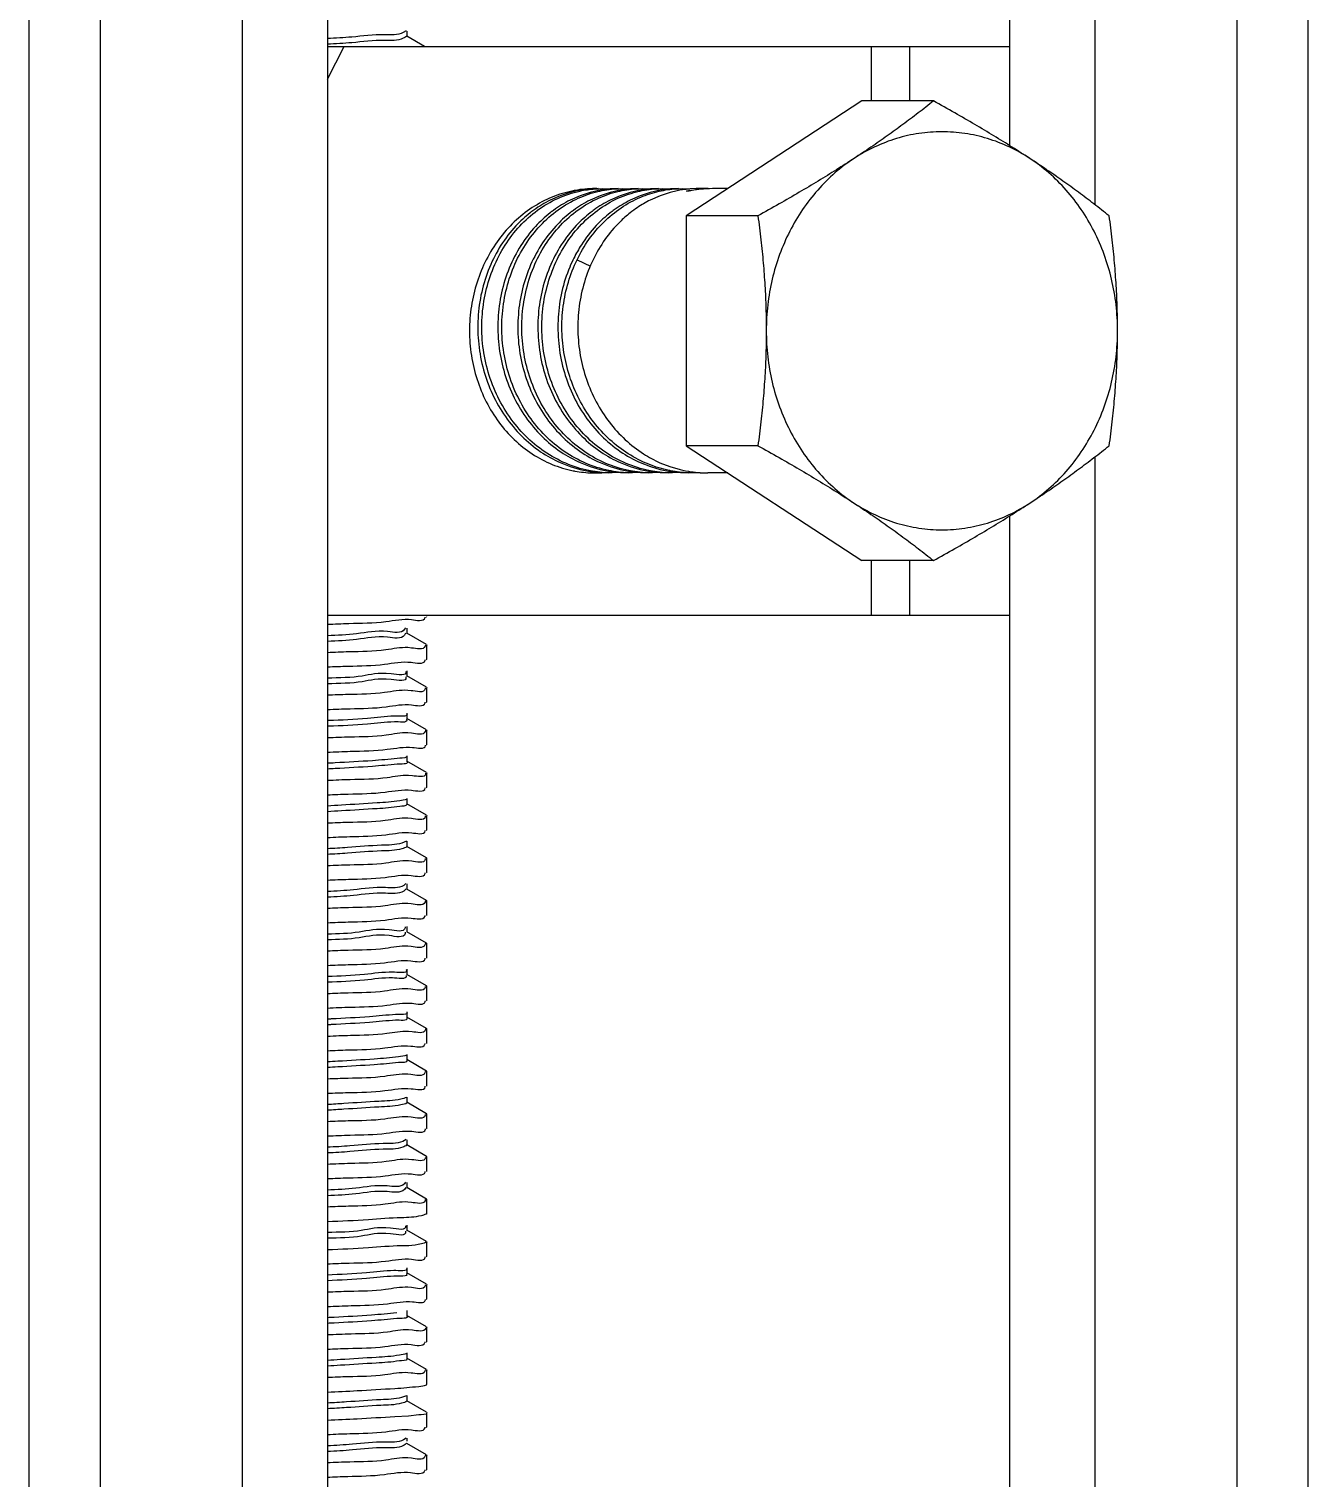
# Model space of a CAD drawing. Extents: x -440213 to 892209, y -122574 to 646408.
# Drawn here: x 16374.8 to 16636.5, y 550339.1 to 550635.8 of the extents above; entities that cross this region are included whole.
import ezdxf

# ---------------------------------------------------------------- set-up
doc = ezdxf.new("R2010")
doc.units = 0
doc.header["$LTSCALE"] = 1000
doc.header["$MEASUREMENT"] = 0
doc.layers.add('02___PRT_ALL_AXES', color=7, linetype='Continuous')

# ---------------------------------------------------------------- blocks, each defined once
blk = doc.blocks.new('抗震大样2')
at = {"color": 2, "linetype": 'Continuous'}
for p, q in [((3950.32, 185.93), (3950.32, -2472.71)), ((3971.09, 185.93), (3971.09, -2472.71)), ((4012.63, 185.93), (4012.63, -2472.71)), ((4037.56, 185.93), (4037.56, -2472.71)), ((4303.42, 185.93), (4303.42, -2472.71)), ((4324.19, 185.93), (4324.19, -2472.71)), ((4261.88, -266.34), (4261.88, -2020.43)), ((4236.96, -283.61), (4236.96, -2003.17))]:
    blk.add_line(p, q, dxfattribs=at)
at = {"color": 7, "linetype": 'Continuous'}
for p, q in [((4236.96, 185.93), (4236.96, -175.35)), ((4261.88, 185.93), (4261.88, -192.61))]:
    blk.add_line(p, q, dxfattribs=at)
at = {"color": 133, "linetype": 'Continuous'}
for p, q in [((4060.55, -141.81), (4059.73, -142.34)), ((4065.94, -146.4), (4060.75, -143.39)), ((4060.88, -143.54), (4060.88, -141.88)), ((4066.52, -313.17), (4066.64, -313.03)), ((4060.35, -316.33), (4060.11, -316.73)), ((4060.88, -318.02), (4060.88, -316.36)), ((4060.41, -317.85), (4060.11, -318.39)), ((4066.52, -321.21), (4060.75, -317.86)), ((4066.18, -321.32), (4066.11, -321.7)), ((4066.52, -321.21), (4066.64, -321.34)), ((4062.17, -322.19), (4061.09, -322.09)), ((4066.52, -325.63), (4066.64, -325.5)), ((4066.52, -333.67), (4060.75, -330.33)), ((4060.88, -330.48), (4060.88, -328.82)), ((4060.43, -330.66), (4060.47, -330.75)), ((4061.99, -334.67), (4061.08, -334.58)), ((4066.13, -333.85), (4066.13, -334.13)), ((4066.52, -333.67), (4066.64, -333.8)), ((4066.52, -338.09), (4066.64, -337.96)), ((4066.52, -346.13), (4060.75, -342.79)), ((4060.88, -342.94), (4060.88, -341.28)), ((4062.17, -347.11), (4061.09, -347.01)), ((4066.18, -346.24), (4066.11, -346.63)), ((4066.52, -346.13), (4066.64, -346.27)), ((4066.52, -350.56), (4066.64, -350.42)), ((4066.52, -358.59), (4060.75, -355.25)), ((4060.88, -355.41), (4060.88, -353.74)), ((4062.43, -359.55), (4061.21, -359.46)), ((4066.52, -358.59), (4066.64, -358.73)), ((4066.52, -363.02), (4066.64, -362.88)), ((4066.52, -371.06), (4060.75, -367.71)), ((4060.88, -367.87), (4060.88, -366.21)), ((4062.11, -372.04), (4061.08, -371.95)), ((4066.15, -371.24), (4066.15, -371.52)), ((4066.52, -371.06), (4066.64, -371.19)), ((4066.52, -375.48), (4066.64, -375.35)), ((4060.65, -378.67), (4059.33, -379.2)), ((4066.52, -383.52), (4060.75, -380.18)), ((4060.88, -380.33), (4060.88, -378.67)), ((4062.2, -384.5), (4061.21, -384.41)), ((4066.17, -383.68), (4066.15, -384)), ((4066.52, -383.52), (4066.64, -383.65)), ((4066.52, -387.94), (4066.64, -387.81)), ((4060.5, -391.05), (4059.86, -391.56)), ((4060.59, -392.59), (4059.86, -393.22)), ((4066.52, -395.98), (4060.75, -392.64)), ((4060.88, -392.79), (4060.88, -391.13)), ((4062.07, -396.97), (4061.08, -396.88)), ((4066.17, -396.09), (4066.1, -396.47)), ((4066.52, -395.98), (4066.64, -396.12)), ((4066.52, -400.41), (4066.64, -400.27)), ((4060.31, -403.7), (4060.27, -403.92)), ((4060.32, -405.23), (4060.27, -405.59)), ((4066.52, -408.44), (4060.75, -405.1)), ((4060.88, -405.26), (4060.88, -403.59)), ((4062.05, -409.44), (4061.08, -409.34)), ((4066.18, -408.52), (4066.07, -408.94)), ((4066.52, -408.44), (4066.64, -408.58)), ((4066.52, -412.87), (4066.64, -412.73)), ((4066.52, -420.9), (4060.75, -417.56)), ((4060.88, -417.72), (4060.88, -416.06)), ((4061.95, -421.91), (4061.08, -421.83)), ((4066.12, -421.08), (4066.12, -421.37)), ((4066.52, -420.9), (4066.64, -421.04)), ((4066.52, -425.33), (4066.64, -425.2)), ((4066.52, -433.37), (4060.75, -430.03)), ((4060.88, -430.18), (4060.88, -428.52)), ((4062.3, -434.34), (4061.21, -434.24)), ((4066.18, -433.53), (4066.16, -433.85)), ((4066.52, -433.37), (4066.64, -433.5)), ((4066.52, -437.79), (4066.64, -437.66)), ((4066.52, -445.83), (4060.75, -442.49)), ((4060.88, -442.64), (4060.88, -440.98)), ((4061.96, -446.83), (4061.08, -446.74)), ((4066.13, -445.92), (4066.05, -446.31)), ((4066.52, -445.83), (4066.64, -445.97)), ((4066.52, -450.26), (4066.64, -450.12)), ((4066.52, -458.29), (4060.75, -454.95)), ((4060.88, -455.11), (4060.88, -453.44)), ((4062.06, -459.29), (4061.08, -459.2)), ((4066.14, -458.48), (4066.14, -458.75)), ((4066.52, -458.29), (4066.64, -458.43)), ((4060.6, -465.86), (4059.56, -466.39)), ((4060.88, -467.57), (4060.88, -465.91)), ((4066.52, -462.72), (4066.64, -462.58)), ((4066.52, -470.75), (4060.75, -467.41)), ((4062.27, -471.73), (4061.21, -471.64)), ((4066.17, -470.95), (4066.18, -471.22)), ((4066.52, -470.75), (4066.64, -470.89)), ((4060.39, -478.31), (4060.04, -478.76)), ((4060.88, -480.03), (4060.88, -478.37)), ((4066.52, -475.18), (4066.64, -475.04)), ((4060.46, -479.83), (4060.04, -480.42)), ((4066.52, -483.22), (4060.75, -479.88)), ((4062.1, -484.21), (4061.08, -484.11)), ((4066.16, -483.34), (4066.1, -483.71)), ((4066.52, -483.22), (4066.64, -483.35)), ((4060.41, -491.06), (4060.42, -491.12)), ((4060.88, -492.49), (4060.88, -490.83)), ((4066.52, -487.64), (4066.64, -487.51)), ((4060.38, -492.64), (4060.42, -492.78)), ((4066.52, -495.68), (4060.75, -492.34)), ((4066.52, -495.68), (4066.64, -495.82)), ((4061.32, -496.88), (4059.2, -496.91)), ((4066.52, -500.11), (4066.64, -499.97)), ((4060.88, -504.95), (4060.88, -503.29)), ((4066.52, -508.14), (4060.75, -504.8)), ((4066.16, -508.29), (4066.13, -508.63)), ((4066.52, -508.14), (4066.64, -508.28)), ((4062.17, -509.12), (4061.09, -509.03)), ((4066.52, -512.57), (4066.64, -512.43)), ((4060.88, -517.42), (4060.88, -515.76)), ((4066.52, -520.6), (4060.75, -517.26)), ((4066.52, -520.6), (4066.64, -520.74)), ((4062.43, -521.56), (4061.21, -521.47)), ((4066.52, -525.03), (4066.64, -524.9)), ((4060.88, -529.88), (4060.88, -528.22)), ((4066.52, -533.07), (4060.75, -529.73)), ((4066.14, -533.16), (4066.05, -533.55)), ((4066.52, -533.07), (4066.64, -533.2)), ((4062, -534.07), (4061.08, -533.98)), ((4066.52, -537.49), (4066.64, -537.36)), ((4060.67, -540.7), (4059.24, -541.22)), ((4066.52, -545.53), (4060.75, -542.19)), ((4060.88, -542.34), (4060.88, -540.68)), ((4064.23, -546.28), (4061.27, -546.65)), ((4066.52, -545.53), (4066.64, -545.67)), ((4061.27, -546.65), (4057.26, -546.9)), ((4066.52, -549.96), (4066.64, -549.82)), ((4060.53, -553.07), (4059.78, -553.59)), ((4066.52, -557.99), (4060.75, -554.65)), ((4060.88, -553.97), (4060.88, -553.14)), ((4062.12, -558.98), (4061.09, -558.88)), ((4066.18, -558.08), (4066.08, -558.49)), ((4066.52, -557.99), (4066.64, -558.13)), ((4066.52, -562.42), (4066.64, -562.28))]:
    blk.add_line(p, q, dxfattribs=at)
at = {"color": 6, "linetype": 'Continuous'}
for p, q in [((4037.56, -155.91), (4042.41, -146.4)), ((4037.56, -146.4), (4236.96, -146.4)), ((4196.46, -146.4), (4196.46, -162.32)), ((4207.7, -146.4), (4207.7, -162.32)), ((4193.78, -162.32), (4142.43, -195.9)), ((4105.57, -190.02), (4102.66, -191.3)), ((4108.52, -189.05), (4105.57, -190.02)), ((4111.44, -190.02), (4108.5, -191.31)), ((4111.45, -188.4), (4108.52, -189.05)), ((4114.37, -189.05), (4111.44, -190.02)), ((4114.39, -188.03), (4111.45, -188.4)), ((4113.85, -187.99), (4114.41, -188.03)), ((4117.29, -190.01), (4114.35, -191.31)), ((4116.04, -188.64), (4114.37, -189.05)), ((4115.78, -187.95), (4114.39, -188.03)), ((4116.74, -187.94), (4115.78, -187.95)), ((4115.78, -188.01), (4116.75, -187.96)), ((4116.8, -188.49), (4116.04, -188.64)), ((4116.75, -187.96), (4117.91, -187.94)), ((4117.32, -188.39), (4116.8, -188.49)), ((4116.99, -188.69), (4117.22, -188.64)), ((4120.22, -189.05), (4117.29, -190.01)), ((4117.95, -188.29), (4117.32, -188.39)), ((4117.91, -187.94), (4120.27, -188.03)), ((4120.25, -188.03), (4117.95, -188.29)), ((4123.14, -190.01), (4120.2, -191.31)), ((4121.86, -188.65), (4120.22, -189.05)), ((4122.59, -187.94), (4120.25, -188.03)), ((4122.65, -188.49), (4121.86, -188.65)), ((4122.6, -187.96), (4123.76, -187.94)), ((4123.18, -188.39), (4122.65, -188.49)), ((4122.84, -188.69), (4123.08, -188.64)), ((4126.07, -189.05), (4123.14, -190.01)), ((4123.8, -188.29), (4123.18, -188.39)), ((4123.76, -187.94), (4126.2, -188.03)), ((4126.17, -188.02), (4123.8, -188.29)), ((4128.98, -190.02), (4126.05, -191.31)), ((4127.74, -188.64), (4126.07, -189.05)), ((4128.44, -187.94), (4126.17, -188.02)), ((4128.5, -188.49), (4127.74, -188.64)), ((4128.45, -187.96), (4129.62, -187.94)), ((4129.18, -188.37), (4128.5, -188.49)), ((4128.7, -188.69), (4128.92, -188.64)), ((4131.91, -189.06), (4128.98, -190.02)), ((4129.65, -188.29), (4129.18, -188.37)), ((4129.62, -187.94), (4131.97, -188.03)), ((4131.95, -188.03), (4129.65, -188.29)), ((4133.6, -188.64), (4131.91, -189.06)), ((4134.85, -190.01), (4131.92, -191.3)), ((4134.3, -187.94), (4131.95, -188.03)), ((4134.35, -188.49), (4133.6, -188.64)), ((4134.31, -187.96), (4135.47, -187.94)), ((4134.86, -188.39), (4134.35, -188.49)), ((4134.53, -188.69), (4135.16, -188.56)), ((4137.77, -189.05), (4134.85, -190.01)), ((4135.5, -188.29), (4134.86, -188.39)), ((4135.47, -187.94), (4137.82, -188.03)), ((4137.8, -188.03), (4135.5, -188.29)), ((4139.83, -188.56), (4137.77, -189.05)), ((4140.15, -187.94), (4137.8, -188.03)), ((4140.2, -188.49), (4139.83, -188.56)), ((4140.15, -187.96), (4141.32, -187.94)), ((4140.56, -188.42), (4140.2, -188.49)), ((4141.35, -188.29), (4140.56, -188.42)), ((4141.32, -187.94), (4143.33, -188)), ((4142.43, -188.15), (4141.35, -188.29)), ((4143.2, -188.07), (4142.43, -188.15)), ((4142.48, -188.66), (4143.23, -188.5)), ((4143.26, -188.6), (4142.48, -188.66)), ((4143.26, -188.66), (4142.48, -188.66)), ((4143.57, -188.03), (4143.2, -188.07)), ((4143.23, -188.5), (4145.37, -188.15)), ((4145.18, -188.31), (4143.26, -188.66)), ((4143.54, -188.59), (4143.26, -188.6)), ((4143.33, -188), (4143.59, -188.02)), ((4145.38, -187.94), (4143.57, -188.03)), ((4145.4, -188.28), (4145.18, -188.31)), ((4145.37, -188.15), (4145.67, -188.12)), ((4146, -187.94), (4145.38, -187.94)), ((4146.04, -188.19), (4145.4, -188.28)), ((4145.67, -188.12), (4146, -188.08)), ((4146, -188.08), (4148.9, -187.94)), ((4146.16, -188.18), (4146.04, -188.19)), ((4148.9, -187.96), (4146.16, -188.18)), ((4148.9, -187.94), (4149.29, -187.94)), ((4149.29, -187.95), (4148.9, -187.96)), ((4150.11, -187.94), (4149.29, -187.95)), ((4142.43, -195.9), (4142.43, -263.06)), ((4110.53, -208.71), (4114.47, -210.61)), ((4142.43, -263.06), (4193.78, -296.63)), ((4105.62, -268.02), (4108.5, -269.15)), ((4108.5, -269.15), (4111.45, -270.02)), ((4111.45, -268.01), (4114.35, -269.15)), ((4111.45, -270.02), (4114.39, -270.61)), ((4114.35, -269.15), (4117.3, -270.02)), ((4114.39, -270.61), (4115.02, -270.7)), ((4115.02, -270.7), (4115.79, -270.8)), ((4115.8, -270.65), (4115.03, -270.52)), ((4117.34, -270.94), (4115.76, -271.01)), ((4115.79, -270.8), (4117.32, -270.94)), ((4117.9, -270.89), (4115.8, -270.65)), ((4117.3, -268.01), (4120.2, -269.15)), ((4117.3, -270.02), (4119.71, -270.52)), ((4117.32, -270.94), (4119.67, -271.02)), ((4119.68, -271), (4117.9, -270.89)), ((4120.84, -271.02), (4119.68, -271)), ((4119.71, -270.52), (4120.24, -270.61)), ((4120.2, -269.15), (4123.15, -270.02)), ((4120.24, -270.61), (4120.87, -270.7)), ((4123.26, -270.93), (4120.84, -271.02)), ((4120.87, -270.7), (4123.23, -270.94)), ((4123.15, -270.02), (4125.56, -270.52)), ((4123.17, -268.02), (4126.05, -269.15)), ((4123.23, -270.94), (4125.52, -271.02)), ((4126.69, -271.02), (4125.53, -271)), ((4125.56, -270.52), (4126.25, -270.63)), ((4126.73, -270.52), (4125.65, -270.32)), ((4126.05, -269.15), (4128.98, -270.01)), ((4126.25, -270.63), (4126.72, -270.7)), ((4129.05, -270.94), (4126.69, -271.02)), ((4126.72, -270.7), (4129.03, -270.94)), ((4129.61, -270.89), (4126.73, -270.52)), ((4128.98, -270.01), (4131.41, -270.52)), ((4129.01, -268.01), (4131.98, -269.17)), ((4129.03, -270.94), (4131.37, -271.02)), ((4131.38, -271), (4129.61, -270.89)), ((4132.54, -271.02), (4131.38, -271)), ((4131.41, -270.52), (4131.94, -270.61)), ((4132.58, -270.52), (4131.52, -270.32)), ((4131.94, -270.61), (4132.57, -270.7)), ((4131.98, -269.17), (4134.86, -270.02)), ((4134.89, -270.94), (4132.54, -271.02)), ((4132.57, -270.7), (4134.87, -270.94)), ((4135.45, -270.89), (4132.58, -270.52)), ((4134.77, -268.03), (4137.63, -269.16)), ((4134.86, -270.02), (4137.27, -270.52)), ((4134.87, -270.94), (4137.22, -271.02)), ((4137.23, -271), (4135.45, -270.89)), ((4138.39, -271.02), (4137.23, -271)), ((4137.27, -270.52), (4137.78, -270.61)), ((4137.63, -269.16), (4140.64, -270.04)), ((4137.78, -270.61), (4138.42, -270.7)), ((4140.74, -270.94), (4138.39, -271.02)), ((4138.42, -270.7), (4140.72, -270.94)), ((4140.64, -270.04), (4142.22, -270.39)), ((4140.72, -270.94), (4143.07, -271.02)), ((4142.22, -270.39), (4143.11, -270.55)), ((4144.45, -271.02), (4143.08, -270.99)), ((4143.11, -270.55), (4143.41, -270.6)), ((4143.41, -270.6), (4144.47, -270.75)), ((4146.54, -270.96), (4144.45, -271.02)), ((4144.47, -270.75), (4146.53, -270.95)), ((4146.53, -270.95), (4148.71, -271.02)), ((4196.46, -296.63), (4196.46, -312.56)), ((4207.7, -296.63), (4207.7, -312.56)), ((4037.56, -312.56), (4236.96, -312.56))]:
    blk.add_line(p, q, dxfattribs=at)
at = {"color": 133, "linetype": 'Continuous'}
for points, start_tangent, end_tangent in [([(4059.73, -142.34), (4054.21, -142.99), (4044.7, -143.64), (4037.56, -144.09)], (-0.890378, -0.455221), (-0.999132, -0.041667)), ([(4059.73, -144), (4054.21, -144.65), (4044.7, -145.3), (4037.56, -145.75)], (-0.890378, -0.455221), (-0.999132, -0.041667)), ([(4060.66, -143.36), (4059.73, -144)], (-0.623899, -0.781505), (-0.890378, -0.455221)), ([(4037.56, -315.25), (4043.79, -315.01), (4054.63, -314.44), (4062.17, -313.88)], (0.998881, 0.047296), (0.992451, -0.122643)), ([(4062.17, -313.88), (4066.13, -313.32), (4066.17, -313.13)], (0.992451, -0.122643), (0.121717, 0.992565)), ([(4060.11, -316.73), (4055.15, -317.38), (4046.1, -318.03), (4037.56, -318.59)], (-0.600312, -0.799766), (-0.999632, -0.027141)), ([(4060.11, -318.39), (4055.15, -319.04), (4046.1, -319.69), (4037.56, -320.25)], (-0.600312, -0.799766), (-0.999632, -0.027141)), ([(4061.09, -322.09), (4054.63, -322.75), (4043.79, -323.32), (4037.56, -323.56)], (-0.998277, 0.058669), (-0.998881, -0.047296)), ([(4066.11, -321.7), (4062.17, -322.19)], (-0.319082, -0.947727), (-0.992451, 0.122643)), ([(4037.56, -327.71), (4043.6, -327.49), (4054.29, -326.92), (4061.99, -326.36)], (0.998895, 0.047008), (0.993224, -0.116218)), ([(4061.99, -326.36), (4066.13, -325.78), (4066.14, -325.64)], (0.993224, -0.116218), (-0.023199, 0.999731)), ([(4060.47, -329.09), (4056.19, -329.74), (4047.71, -330.39), (4037.56, -331)], (0.292814, -0.956169), (-0.999615, -0.027745)), ([(4060.46, -329.07), (4060.47, -329.09)], (0.315738, -0.948846), (0.292815, -0.956169)), ([(4060.47, -330.75), (4056.19, -331.4), (4047.71, -332.06), (4037.56, -332.66)], (0.292814, -0.956169), (-0.999615, -0.027745)), ([(4061.08, -334.58), (4054.29, -335.23), (4043.6, -335.79), (4037.56, -336.02)], (-0.997592, 0.069359), (-0.998895, -0.047008)), ([(4066.13, -334.13), (4061.99, -334.67)], (-0.122068, -0.992522), (-0.993224, 0.116218)), ([(4037.56, -340.17), (4044.16, -339.92), (4054.74, -339.36), (4062.17, -338.8)], (0.998841, 0.048123), (0.992533, -0.121979)), ([(4062.17, -338.8), (4066.13, -338.24), (4066.17, -338.05)], (0.992533, -0.121979), (0.126768, 0.991932)), ([(4057.13, -342.11), (4049.24, -342.76), (4037.89, -343.41), (4037.56, -343.42)], (-0.999328, -0.036646), (-0.999003, -0.04465)), ([(4060.72, -341.46), (4057.13, -342.11)], (0.608518, -0.79354), (-0.999328, -0.036646)), ([(4060.7, -343.1), (4060.71, -343.12), (4057.13, -343.77)], (0.655154, -0.755495), (-0.999328, -0.036646)), ([(4057.13, -343.77), (4049.24, -344.42), (4037.89, -345.07), (4037.56, -345.08)], (-0.999328, -0.036646), (-0.999003, -0.04465)), ([(4061.09, -347.01), (4054.74, -347.67), (4044.16, -348.23), (4037.56, -348.48)], (-0.998401, 0.056532), (-0.998841, -0.048123)), ([(4066.11, -346.63), (4062.17, -347.11)], (-0.325584, -0.945513), (-0.992533, 0.121979)), ([(4037.56, -352.64), (4044.25, -352.38), (4055.07, -351.8), (4062.43, -351.24)], (0.998844, 0.048068), (0.994397, -0.10571)), ([(4062.43, -351.24), (4066.2, -350.68), (4066.19, -350.58)], (0.994397, -0.10571), (-0.079279, 0.996852)), ([(4057.96, -354.47), (4050.69, -355.12), (4039.79, -355.77), (4037.56, -355.89)], (-0.994213, -0.107428), (-0.998643, -0.052069)), ([(4060.8, -353.96), (4057.96, -354.47)], (-0.807946, -0.589257), (-0.994213, -0.107428)), ([(4060.83, -355.45), (4060.85, -355.48), (4057.96, -356.13)], (0.662529, -0.749036), (-0.994213, -0.107428)), ([(4057.96, -356.13), (4050.69, -356.78), (4039.79, -357.43), (4037.56, -357.55)], (-0.994213, -0.107428), (-0.998643, -0.052069)), ([(4061.21, -359.46), (4055.07, -360.11), (4044.25, -360.69), (4037.56, -360.94)], (-0.99905, 0.043586), (-0.998844, -0.048068)), ([(4066.18, -358.8), (4066.2, -358.99), (4062.43, -359.55)], (0.147216, -0.989104), (-0.994397, 0.10571)), ([(4037.56, -365.1), (4043.62, -364.87), (4054.45, -364.3), (4062.11, -363.74)], (0.998895, 0.046996), (0.993561, -0.113295)), ([(4062.11, -363.74), (4066.16, -363.16), (4066.16, -363.04)], (0.993561, -0.113295), (-0.044825, 0.998995)), ([(4058.7, -366.83), (4052.05, -367.48), (4041.64, -368.13), (4037.56, -368.37)], (-0.983389, -0.181512), (-0.99861, -0.052711)), ([(4058.7, -368.49), (4052.05, -369.15), (4041.64, -369.8), (4037.56, -370.03)], (-0.983389, -0.181512), (-0.99861, -0.052711)), ([(4060.73, -366.32), (4058.7, -366.83)], (-0.886759, -0.462232), (-0.983389, -0.181512)), ([(4060.87, -367.86), (4058.7, -368.49)], (-0.427974, -0.903791), (-0.983389, -0.181512)), ([(4061.08, -371.95), (4054.45, -372.61), (4043.62, -373.18), (4037.56, -373.41)], (-0.998136, 0.061035), (-0.998895, -0.046996)), ([(4066.15, -371.52), (4062.11, -372.04)], (-0.100875, -0.994899), (-0.993561, 0.113295)), ([(4037.56, -377.56), (4044.09, -377.31), (4054.65, -376.75), (4062.2, -376.19)], (0.998847, 0.048007), (0.993239, -0.116085)), ([(4062.2, -376.19), (4066.16, -375.62), (4066.17, -375.48)], (0.993239, -0.116085), (0.005774, 0.999983)), ([(4059.33, -379.2), (4053.32, -379.85), (4043.42, -380.5), (4037.56, -380.86)], (-0.95493, -0.29683), (-0.998813, -0.0487)), ([(4059.33, -380.86), (4053.32, -381.51), (4043.42, -382.16), (4037.56, -382.52)], (-0.95493, -0.29683), (-0.998813, -0.0487)), ([(4060.78, -380.23), (4059.33, -380.86)], (-0.688777, -0.724973), (-0.95493, -0.29683)), ([(4061.21, -384.41), (4054.65, -385.06), (4044.09, -385.62), (4037.56, -385.87)], (-0.998047, 0.06246), (-0.998847, -0.048007)), ([(4066.15, -384), (4062.2, -384.5)], (-0.179223, -0.983808), (-0.993239, 0.116085)), ([(4037.56, -390.02), (4043.67, -389.79), (4054.41, -389.23), (4062.07, -388.66)], (0.998886, 0.047196), (0.992296, -0.123889)), ([(4062.07, -388.66), (4066.12, -388.1), (4066.15, -387.9)], (0.992296, -0.123889), (0.129038, 0.99164)), ([(4059.86, -391.56), (4054.51, -392.21), (4045.14, -392.86), (4037.56, -393.35)], (-0.840791, -0.54136), (-0.999283, -0.037857)), ([(4059.86, -393.22), (4054.51, -393.87), (4045.14, -394.52), (4037.56, -395.01)], (-0.840791, -0.54136), (-0.999283, -0.037857)), ([(4061.08, -396.88), (4054.42, -397.54), (4043.67, -398.1), (4037.56, -398.33)], (-0.99782, 0.065999), (-0.998886, -0.047197)), ([(4066.1, -396.47), (4062.07, -396.97)], (-0.318638, -0.947876), (-0.992297, 0.123881)), ([(4037.56, -402.49), (4043.61, -402.26), (4054.45, -401.69), (4062.05, -401.13)], (0.9989, 0.046897), (0.992188, -0.124754)), ([(4062.05, -401.13), (4066.09, -400.56), (4066.16, -400.33)], (0.992188, -0.124754), (0.205146, 0.978731)), ([(4060.27, -403.92), (4055.6, -404.57), (4046.79, -405.23), (4037.56, -405.81)], (-0.240787, -0.970578), (-0.999761, -0.021859)), ([(4060.27, -405.59), (4055.6, -406.24), (4046.79, -406.89), (4037.56, -407.47)], (-0.240787, -0.970578), (-0.999761, -0.021859)), ([(4061.08, -409.34), (4054.45, -410), (4043.61, -410.57), (4037.56, -410.79)], (-0.997858, 0.065415), (-0.9989, -0.046897)), ([(4066.07, -408.94), (4062.05, -409.44)], (-0.399863, -0.916575), (-0.992188, 0.124754)), ([(4037.56, -414.95), (4043.64, -414.72), (4054.26, -414.16), (4061.95, -413.6)], (0.99889, 0.047104), (0.993135, -0.116975)), ([(4061.95, -413.6), (4066.12, -413.02), (4066.13, -412.88)], (0.993135, -0.116975), (-0.015874, 0.999874)), ([(4056.6, -416.94), (4048.36, -417.59), (4037.56, -418.21)], (-0.999848, 0.017408), (-0.999356, -0.03588)), ([(4056.6, -418.6), (4048.36, -419.25), (4037.56, -419.87)], (-0.999848, 0.017408), (-0.999356, -0.03588)), ([(4060.58, -416.29), (4056.6, -416.94)], (0.509205, -0.860645), (-0.999848, 0.017408)), ([(4060.57, -417.92), (4060.58, -417.95), (4056.6, -418.6)], (0.544306, -0.838887), (-0.999848, 0.017408)), ([(4060.58, -416.29), (4060.59, -416.3)], (0.509204, -0.860646), (0.490604, -0.871383)), ([(4061.08, -421.83), (4054.26, -422.47), (4043.64, -423.03), (4037.56, -423.26)], (-0.997421, 0.071777), (-0.99889, -0.047104)), ([(4066.12, -421.37), (4061.95, -421.91)], (-0.129241, -0.991613), (-0.993135, 0.116975)), ([(4037.56, -427.41), (4044.32, -427.15), (4054.94, -426.58), (4062.3, -426.03)], (0.998829, 0.048377), (0.993415, -0.11457)), ([(4062.3, -426.03), (4066.17, -425.47), (4066.18, -425.33)], (0.993415, -0.11457), (0.007565, 0.999971)), ([(4057.49, -429.3), (4049.86, -429.95), (4038.7, -430.6), (4037.56, -430.66)], (-0.997675, -0.068158), (-0.998804, -0.048904)), ([(4057.49, -430.96), (4049.86, -431.61), (4038.7, -432.26), (4037.56, -432.32)], (-0.997675, -0.068158), (-0.998804, -0.048904)), ([(4060.78, -428.65), (4057.49, -429.3)], (0.630837, -0.775916), (-0.997675, -0.068158)), ([(4060.77, -430.29), (4060.78, -430.31), (4057.49, -430.96)], (0.686531, -0.727101), (-0.997675, -0.068158)), ([(4061.21, -434.24), (4054.94, -434.89), (4044.32, -435.46), (4037.56, -435.72)], (-0.998532, 0.054161), (-0.998829, -0.048377)), ([(4066.16, -433.85), (4062.3, -434.34)], (-0.191501, -0.981492), (-0.993415, 0.11457)), ([(4037.56, -439.87), (4043.58, -439.65), (4054.3, -439.08), (4061.96, -438.52)], (0.998896, 0.046977), (0.992145, -0.125089)), ([(4061.96, -438.52), (4066.06, -437.96), (4066.12, -437.73)], (0.992145, -0.125089), (0.152492, 0.988305)), ([(4058.29, -441.66), (4051.27, -442.32), (4040.58, -442.97), (4037.56, -443.13)], (-0.990656, -0.136386), (-0.998625, -0.052415)), ([(4058.29, -443.33), (4051.27, -443.98), (4040.58, -444.63), (4037.56, -444.79)], (-0.990656, -0.136386), (-0.998625, -0.052415)), ([(4060.76, -441.16), (4058.29, -441.66)], (-0.874525, -0.48498), (-0.990656, -0.136386)), ([(4060.87, -442.65), (4060.88, -442.68), (4058.29, -443.33)], (0.512034, -0.858965), (-0.990656, -0.136386)), ([(4061.08, -446.74), (4054.3, -447.39), (4043.58, -447.96), (4037.56, -448.18)], (-0.997338, 0.072918), (-0.998896, -0.046977)), ([(4066.05, -446.31), (4061.96, -446.83)], (-0.330825, -0.943692), (-0.992145, 0.125089)), ([(4037.56, -452.33), (4043.59, -452.11), (4054.37, -451.54), (4062.06, -450.98)], (0.998897, 0.046957), (0.993401, -0.114695)), ([(4062.06, -450.98), (4066.15, -450.4), (4066.15, -450.27)], (0.993401, -0.114695), (-0.035242, 0.999379)), ([(4058.98, -454.03), (4052.6, -454.68), (4042.4, -455.33), (4037.56, -455.62)], (-0.97506, -0.221942), (-0.998668, -0.051594)), ([(4058.98, -455.69), (4052.6, -456.34), (4042.4, -456.99), (4037.56, -457.28)], (-0.97506, -0.221942), (-0.998668, -0.051594)), ([(4060.7, -453.51), (4058.98, -454.03)], (-0.877303, -0.479938), (-0.97506, -0.221942)), ([(4060.84, -455.07), (4058.98, -455.69)], (-0.645817, -0.763493), (-0.97506, -0.221942)), ([(4061.08, -459.2), (4054.37, -459.85), (4043.59, -460.42), (4037.56, -460.64)], (-0.997892, 0.064897), (-0.998897, -0.046957)), ([(4066.14, -458.75), (4062.06, -459.29)], (-0.110289, -0.9939), (-0.993401, 0.114695)), ([(4037.56, -464.8), (4044.21, -464.54), (4054.77, -463.98), (4062.27, -463.42)], (0.998839, 0.048165), (0.993885, -0.110416)), ([(4062.27, -463.42), (4066.18, -462.85), (4066.18, -462.74)], (0.993885, -0.110416), (-0.050487, 0.998725)), ([(4059.56, -466.39), (4053.84, -467.04), (4044.15, -467.69), (4037.56, -468.1)], (-0.926954, -0.375174), (-0.998974, -0.045278)), ([(4059.56, -468.05), (4053.84, -468.7), (4044.15, -469.36), (4037.56, -469.77)], (-0.926954, -0.375174), (-0.998974, -0.045278)), ([(4060.72, -467.42), (4059.56, -468.05)], (-0.665174, -0.746688), (-0.926954, -0.375174)), ([(4061.21, -471.64), (4054.77, -472.29), (4044.21, -472.85), (4037.56, -473.11)], (-0.998447, 0.055708), (-0.998839, -0.048165)), ([(4066.18, -471.22), (4062.27, -471.73)], (-0.106056, -0.99436), (-0.993885, 0.110416)), ([(4037.56, -477.26), (4043.72, -477.03), (4054.46, -476.46), (4062.1, -475.9)], (0.998881, 0.047288), (0.992401, -0.123048)), ([(4060.04, -478.76), (4054.98, -479.41), (4045.84, -480.06), (4037.56, -480.6)], (-0.691608, -0.722273), (-0.999544, -0.030187)), ([(4062.1, -475.9), (4066.12, -475.33), (4066.15, -475.14)], (0.992401, -0.123048), (0.108519, 0.994094)), ([(4060.04, -480.42), (4054.98, -481.07), (4045.84, -481.72), (4037.56, -482.26)], (-0.691608, -0.722273), (-0.999544, -0.030187)), ([(4061.08, -484.11), (4054.46, -484.77), (4043.72, -485.34), (4037.56, -485.57)], (-0.997927, 0.064354), (-0.998881, -0.047288)), ([(4066.1, -483.71), (4062.1, -484.21)], (-0.297036, -0.954866), (-0.992401, 0.123048)), ([(4037.56, -489.77), (4049.53, -489.2), (4059.2, -488.6)], (0.999271, 0.038179), (0.999899, 0.014226)), ([(4060.42, -491.12), (4056.03, -491.77), (4047.46, -492.42), (4037.56, -493.02)], (0.169916, -0.985459), (-0.999672, -0.025605)), ([(4059.2, -488.6), (4065.04, -488.01), (4066.44, -487.51)], (0.999899, 0.014226), (0.859509, 0.51112)), ([(4060.42, -492.78), (4056.03, -493.43), (4047.46, -494.08), (4037.56, -494.68)], (0.169916, -0.985459), (-0.999672, -0.025605)), ([(4066.56, -495.74), (4065.04, -496.32)], (-0.702693, -0.711493), (-0.964994, -0.262273)), ([(4059.2, -496.91), (4049.53, -497.51), (4037.56, -498.08)], (-0.999899, -0.014226), (-0.999271, -0.038179)), ([(4065.04, -496.32), (4061.32, -496.88)], (-0.964994, -0.262273), (-0.999217, -0.039577)), ([(4037.56, -502.18), (4043.96, -501.94), (4054.57, -501.38), (4062.17, -500.82)], (0.998857, 0.04779), (0.992906, -0.118901)), ([(4056.99, -504.13), (4049, -504.78), (4037.56, -505.44)], (-0.999725, -0.023457), (-0.999085, -0.042764)), ([(4060.69, -503.49), (4056.99, -504.13)], (0.586456, -0.809981), (-0.999725, -0.023457)), ([(4062.17, -500.82), (4066.15, -500.25), (4066.16, -500.09)], (0.992906, -0.118901), (0.037511, 0.999296)), ([(4056.99, -505.79), (4049, -506.45), (4037.56, -507.1)], (-0.999725, -0.023457), (-0.999085, -0.042764)), ([(4060.67, -505.13), (4060.68, -505.14), (4056.99, -505.79)], (0.634076, -0.773271), (-0.999725, -0.023457)), ([(4061.09, -509.03), (4054.57, -509.69), (4043.96, -510.25), (4037.56, -510.49)], (-0.998251, 0.059117), (-0.998857, -0.04779)), ([(4066.13, -508.63), (4062.17, -509.12)], (-0.217048, -0.976161), (-0.992906, 0.118901)), ([(4062.43, -513.25), (4066.21, -512.69), (4066.21, -512.6)], (0.994776, -0.102082), (-0.106244, 0.99434)), ([(4037.56, -514.65), (4044.46, -514.38), (4055.14, -513.81), (4062.43, -513.25)], (0.998826, 0.048448), (0.994776, -0.102082)), ([(4057.84, -516.5), (4050.46, -517.15), (4039.49, -517.8), (4037.56, -517.9)], (-0.995299, -0.096851), (-0.998676, -0.051438)), ([(4057.84, -518.16), (4050.46, -518.81), (4039.49, -519.46), (4037.56, -519.56)], (-0.995299, -0.096851), (-0.998676, -0.051438)), ([(4060.81, -517.48), (4060.84, -517.51), (4057.84, -518.16)], (0.67988, -0.733323), (-0.995299, -0.096851)), ([(4066.2, -520.82), (4066.21, -521), (4062.43, -521.56)], (0.174037, -0.984739), (-0.994776, 0.102082)), ([(4061.21, -521.47), (4055.14, -522.11), (4044.46, -522.69), (4037.56, -522.96)], (-0.999163, 0.0409), (-0.998826, -0.048448)), ([(4037.56, -527.11), (4043.62, -526.88), (4054.34, -526.32), (4062, -525.76)], (0.998892, 0.047055), (0.992157, -0.124997)), ([(4062, -525.76), (4066.07, -525.19), (4066.12, -524.97)], (0.992157, -0.124997), (0.16345, 0.986552)), ([(4058.59, -528.86), (4051.84, -529.51), (4041.35, -530.16), (4037.56, -530.38)], (-0.985739, -0.168282), (-0.998598, -0.052937)), ([(4060.74, -528.35), (4058.59, -528.86)], (-0.887005, -0.461759), (-0.985739, -0.168282)), ([(4058.59, -530.52), (4051.84, -531.17), (4041.35, -531.82), (4037.56, -532.04)], (-0.985739, -0.168282), (-0.998598, -0.052937)), ([(4061.08, -533.98), (4054.34, -534.63), (4043.62, -535.19), (4037.56, -535.42)], (-0.997534, 0.070186), (-0.998892, -0.047055)), ([(4060.88, -529.88), (4058.59, -530.52)], (-0.185893, -0.98257), (-0.985739, -0.168282)), ([(4066.05, -533.55), (4062, -534.07)], (-0.345802, -0.938308), (-0.992157, 0.124997)), ([(4057.26, -538.59), (4064.23, -537.98), (4066.52, -537.49)], (0.998921, 0.046448), (0.886597, 0.462542)), ([(4037.56, -539.63), (4046.24, -539.22), (4057.26, -538.59)], (0.999127, 0.041782), (0.998921, 0.046448)), ([(4059.24, -541.22), (4053.13, -541.87), (4043.14, -542.53), (4037.56, -542.85)], (-0.961899, -0.273406), (-0.99884, -0.048143)), ([(4060.8, -542.26), (4059.24, -542.89)], (-0.688103, -0.725613), (-0.961899, -0.273406)), ([(4059.24, -542.89), (4053.13, -543.54), (4043.14, -544.19), (4037.56, -544.51)], (-0.961899, -0.273406), (-0.99884, -0.048143)), ([(4066.64, -545.67), (4064.23, -546.28)], (0.105758, -0.994392), (-0.988947, -0.148272)), ([(4057.26, -546.9), (4046.24, -547.53), (4037.56, -547.94)], (-0.998921, -0.046448), (-0.999127, -0.041782)), ([(4037.56, -552.03), (4044.09, -551.79), (4054.65, -551.22), (4062.12, -550.67)], (0.998849, 0.047965), (0.992368, -0.123309)), ([(4062.12, -550.67), (4066.11, -550.11), (4066.16, -549.89)], (0.992368, -0.123309), (0.177236, 0.984168)), ([(4059.78, -553.59), (4054.33, -554.24), (4044.87, -554.89), (4037.56, -555.35)], (-0.873237, -0.487296), (-0.999189, -0.040262)), ([(4060.65, -554.59), (4059.78, -555.25)], (-0.555075, -0.8318), (-0.873237, -0.487296)), ([(4059.78, -555.25), (4054.33, -555.9), (4044.87, -556.55), (4037.56, -557.02)], (-0.873237, -0.487296), (-0.999189, -0.040262)), ([(4061.09, -558.88), (4054.65, -559.53), (4044.09, -560.09), (4037.56, -560.34)], (-0.998235, 0.05938), (-0.998849, -0.047965)), ([(4066.08, -558.49), (4062.12, -558.98)], (-0.376431, -0.926444), (-0.992368, 0.123309)), ([(4037.56, -564.5), (4043.49, -564.28), (4054.2, -563.71), (4061.88, -563.16)], (0.998904, 0.046805), (0.992123, -0.125269)), ([(4061.88, -563.16), (4066.06, -562.58), (4066.11, -562.36)], (0.992123, -0.125269), (0.138161, 0.99041))]:
    blk.add_spline(points, degree=3, dxfattribs=dict(at, start_tangent=start_tangent, end_tangent=end_tangent))
at = {"color": 6, "linetype": 'Continuous'}
for points, start_tangent, end_tangent in [([(4115.03, -270.52), (4113.94, -270.32), (4107.2, -268.2), (4100.96, -264.76), (4095.46, -260.2), (4090.75, -254.58), (4086.96, -247.97), (4084.31, -240.68), (4082.92, -233.09), (4082.78, -225.52), (4083.86, -218.04), (4086.11, -210.97), (4089.47, -204.5), (4093.8, -198.88), (4098.97, -194.27), (4104.92, -190.78), (4111.35, -188.64), (4115.78, -188.01)], (-0.985475, 0.16982), (0.997586, 0.069443)), ([(4119.77, -270.31), (4113.03, -268.19), (4106.8, -264.75), (4101.27, -260.16), (4096.55, -254.5), (4092.77, -247.87), (4090.14, -240.59), (4088.76, -233.03), (4088.63, -225.43), (4089.74, -217.91), (4092.02, -210.81), (4095.43, -204.32), (4099.81, -198.71), (4105.04, -194.11), (4110.9, -190.72), (4116.99, -188.69)], (-0.979335, 0.202246), (0.975774, 0.218779)), ([(4125.65, -270.32), (4118.95, -268.22), (4112.76, -264.83), (4107.21, -260.25), (4102.48, -254.62), (4098.7, -248.05), (4096.06, -240.86), (4094.65, -233.39), (4094.46, -225.77), (4095.53, -218.14), (4097.86, -210.85), (4101.3, -204.29), (4105.67, -198.7), (4110.9, -194.11), (4116.76, -190.72), (4122.84, -188.69)], (-0.979482, 0.201533), (0.975774, 0.218783)), ([(4131.52, -270.32), (4124.88, -268.25), (4118.66, -264.86), (4113.09, -260.27), (4108.36, -254.66), (4104.59, -248.14), (4101.96, -241.04), (4100.52, -233.57), (4100.3, -225.96), (4101.34, -218.36), (4103.6, -211.13), (4106.94, -204.62), (4111.26, -198.98), (4116.5, -194.29), (4122.49, -190.77), (4128.7, -188.69)], (-0.979625, 0.200835), (0.975784, 0.218736)), ([(4110.53, -208.71), (4114, -202.81), (4118.33, -197.72), (4123.43, -193.52), (4129.14, -190.43), (4134.53, -188.69)], (0.435572, 0.900154), (0.975674, 0.219228)), ([(4117.22, -188.64), (4122.6, -187.96)], (0.977391, 0.21144), (0.99928, 0.037945)), ([(4123.08, -188.64), (4128.45, -187.96)], (0.977415, 0.21133), (0.99928, 0.037945)), ([(4128.92, -188.64), (4134.31, -187.96)], (0.9774, 0.211399), (0.99928, 0.037942)), ([(4135.16, -188.56), (4140.15, -187.96)], (0.979996, 0.199016), (0.99928, 0.03795)), ([(4102.66, -191.3), (4097.9, -194.2), (4096.78, -195.05)], (-0.894486, -0.447095), (-0.785206, -0.619235)), ([(4108.5, -191.31), (4103.61, -194.3), (4102.62, -195.05)], (-0.894386, -0.447296), (-0.784994, -0.619504)), ([(4114.35, -191.31), (4109.47, -194.29), (4108.47, -195.05)], (-0.894349, -0.447371), (-0.78499, -0.619509)), ([(4120.2, -191.31), (4115.5, -194.16), (4114.33, -195.05)], (-0.894374, -0.447321), (-0.78524, -0.619192)), ([(4126.05, -191.31), (4121.4, -194.13), (4120.19, -195.04)], (-0.894334, -0.4474), (-0.78533, -0.619078)), ([(4131.92, -191.3), (4128.13, -193.51), (4126.07, -195.02)], (-0.894604, -0.446859), (-0.785994, -0.618234)), ([(4096.78, -195.05), (4092.64, -198.86), (4088.29, -204.51), (4084.93, -211), (4082.65, -218.18), (4081.59, -225.77), (4081.78, -233.4), (4083.21, -240.93), (4085.82, -248.04), (4089.58, -254.57), (4094.3, -260.21), (4099.88, -264.83), (4105.62, -268.02)], (-0.785206, -0.619235), (0.914094, -0.405503)), ([(4102.62, -195.05), (4098.39, -198.98), (4094.09, -204.6), (4090.72, -211.15), (4088.45, -218.41), (4087.43, -226), (4087.65, -233.58), (4089.09, -241.03), (4091.74, -248.18), (4095.53, -254.72), (4100.25, -260.31), (4105.78, -264.85), (4111.45, -268.01)], (-0.784994, -0.619504), (0.913866, -0.406015)), ([(4108.47, -195.05), (4104.3, -198.92), (4099.97, -204.55), (4096.61, -211.06), (4094.36, -218.15), (4093.3, -225.65), (4093.46, -233.25), (4094.86, -240.76), (4097.44, -247.85), (4101.13, -254.36), (4105.8, -260.01), (4111.33, -264.65), (4117.3, -268.01)], (-0.78499, -0.619509), (0.913786, -0.406197)), ([(4114.33, -195.05), (4110.31, -198.74), (4105.93, -204.37), (4102.5, -210.95), (4100.21, -218.16), (4099.15, -225.64), (4099.32, -233.25), (4100.75, -240.88), (4103.43, -248.15), (4107.22, -254.7), (4111.93, -260.28), (4117.49, -264.87), (4123.17, -268.02)], (-0.78524, -0.619192), (0.914007, -0.405699)), ([(4120.19, -195.04), (4116.16, -198.74), (4111.78, -204.37), (4109.59, -208.22)], (-0.78533, -0.619078), (-0.447002, -0.894533)), ([(4126.07, -195.02), (4123.02, -197.7), (4118.69, -202.81), (4115.21, -208.71)], (-0.785994, -0.618234), (-0.435572, -0.900154)), ([(4109.59, -208.22), (4108.37, -210.91), (4106.09, -218.02), (4105.01, -225.53), (4105.16, -233.16), (4106.56, -240.75), (4109.18, -247.95), (4112.89, -254.44), (4117.58, -260.08), (4123.17, -264.75), (4129.01, -268.01)], (-0.447002, -0.894533), (0.913881, -0.405981)), ([(4137.44, -270.3), (4131.48, -268.5), (4125.51, -265.44), (4120.11, -261.31), (4115.43, -256.22), (4111.56, -250.26), (4108.66, -243.66), (4106.85, -236.71), (4106.11, -229.54), (4106.49, -222.33), (4107.99, -215.27), (4110.53, -208.71)], (-0.979179, 0.203001), (0.435572, 0.900154)), ([(4115.21, -208.71), (4112.67, -215.28), (4111.16, -222.33), (4110.77, -229.55), (4111.48, -236.71), (4113.28, -243.67), (4116.14, -250.26), (4119.98, -256.22), (4124.62, -261.31), (4129.96, -265.44), (4134.77, -268.03)], (-0.435572, -0.900154), (0.913744, -0.40629)), ([(4125.53, -271), (4119.77, -270.31)], (-0.999412, 0.034283), (-0.979335, 0.202246)), ([(4143.08, -270.99), (4137.88, -270.39), (4137.44, -270.3)], (-0.999202, 0.039943), (-0.979179, 0.203001))]:
    blk.add_spline(points, degree=3, dxfattribs=dict(at, start_tangent=start_tangent, end_tangent=end_tangent))
at = {"layer": '02___PRT_ALL_AXES', "color": 6, "linetype": 'Continuous'}
for p, q in [((4214.74, -162.32), (4193.78, -162.32)), ((4116.28, -187.94), (4115.77, -187.94)), ((4148.9, -187.94), (4146, -187.94)), ((4154.61, -187.94), (4150.11, -187.94)), ((4163.39, -195.9), (4142.43, -195.9)), ((4163.39, -263.06), (4142.43, -263.06)), ((4114.99, -271.01), (4115.37, -271.02)), ((4115.37, -271.02), (4115.77, -271.02)), ((4115.77, -271.02), (4117.76, -270.96)), ((4154.61, -271.02), (4148.71, -271.02)), ((4214.74, -296.63), (4193.78, -296.63))]:
    blk.add_line(p, q, dxfattribs=at)
at = {"layer": '02___PRT_ALL_AXES', "color": 133, "linetype": 'Continuous'}
for p, q in [((4066.64, -325.5), (4066.64, -321.34)), ((4066.64, -337.96), (4066.64, -333.8)), ((4066.64, -350.42), (4066.64, -346.27)), ((4066.64, -362.88), (4066.64, -358.73)), ((4066.64, -375.35), (4066.64, -371.19)), ((4066.64, -387.81), (4066.64, -383.65)), ((4066.64, -400.27), (4066.64, -396.12)), ((4066.64, -412.73), (4066.64, -408.58)), ((4066.64, -425.2), (4066.64, -421.04)), ((4066.64, -437.66), (4066.64, -433.5)), ((4066.64, -450.12), (4066.64, -445.97)), ((4066.64, -462.58), (4066.64, -458.43)), ((4066.64, -475.04), (4066.64, -470.89)), ((4066.64, -487.51), (4066.64, -483.35)), ((4066.64, -499.97), (4066.64, -495.82)), ((4066.64, -512.43), (4066.64, -508.28)), ((4066.64, -524.89), (4066.64, -520.74)), ((4066.64, -537.36), (4066.64, -533.2)), ((4066.64, -549.82), (4066.64, -545.67)), ((4066.64, -562.28), (4066.64, -558.13))]:
    blk.add_line(p, q, dxfattribs=at)
at = {"layer": '02___PRT_ALL_AXES', "color": 6, "linetype": 'Continuous'}
for points, start_tangent, end_tangent in [([(4214.74, -162.32), (4210.26, -165.83), (4205.77, -169.2), (4201.19, -172.52), (4196.44, -175.82), (4191.51, -179.11)], (-0.78287, -0.622185), (-0.836953, -0.547275)), ([(4242.86, -179.11), (4237.72, -175.82), (4232.37, -172.52), (4226.81, -169.2), (4220.97, -165.83), (4214.74, -162.32)], (-0.836953, 0.547275), (-0.874198, 0.485569)), ([(4242.86, -179.11), (4236.83, -175.75), (4230.47, -173.3), (4223.88, -171.82), (4217.18, -171.32), (4210.48, -171.82), (4203.89, -173.3), (4197.53, -175.75), (4191.51, -179.11)], (-0.836954, 0.547274), (-0.836953, -0.547275)), ([(4191.51, -179.11), (4186.37, -182.41), (4181.02, -185.71), (4175.46, -189.02), (4169.62, -192.4), (4163.39, -195.9)], (-0.836953, -0.547275), (-0.874198, -0.485569)), ([(4191.51, -179.11), (4185.92, -183.34), (4180.87, -188.36), (4176.44, -194.08), (4172.71, -200.4), (4169.74, -207.22), (4167.58, -214.43), (4166.27, -221.89), (4165.83, -229.48)], (-0.836952, -0.547276), (0, -1)), ([(4266.09, -195.9), (4261.61, -192.4), (4257.12, -189.02), (4252.54, -185.71), (4247.8, -182.41), (4242.86, -179.11)], (-0.78287, 0.622185), (-0.836953, 0.547275)), ([(4268.53, -229.48), (4268.09, -221.89), (4266.78, -214.43), (4264.62, -207.22), (4261.65, -200.4), (4257.92, -194.08), (4253.49, -188.36), (4248.44, -183.34), (4242.86, -179.11)], (-0.000001, 1), (-0.836953, 0.547275)), ([(4109.91, -188.47), (4109.4, -188.57), (4103.22, -190.44), (4097.43, -193.5), (4092.19, -197.66), (4087.67, -202.78), (4084, -208.71), (4081.3, -215.27), (4079.65, -222.27), (4079.09, -229.48)], (-0.983631, -0.180197), (0, -1)), ([(4115.77, -187.94), (4109.91, -188.47)], (-1, 0), (-0.983631, -0.180197)), ([(4163.39, -195.9), (4164.26, -202.9), (4164.94, -209.66), (4165.43, -216.29), (4165.73, -222.89), (4165.83, -229.48)], (0.134297, -0.990941), (0, -1)), ([(4268.53, -229.48), (4268.43, -222.89), (4268.13, -216.29), (4267.64, -209.66), (4266.96, -202.9), (4266.09, -195.9)], (0, 1), (-0.134297, 0.990941)), ([(4079.09, -229.48), (4079.65, -236.69), (4081.3, -243.69), (4084, -250.25), (4087.67, -256.18), (4092.19, -261.3), (4097.43, -265.46), (4103.22, -268.52), (4109.4, -270.39), (4109.91, -270.49)], (0, -1), (0.983631, -0.180197)), ([(4165.83, -229.48), (4165.73, -236.07), (4165.43, -242.66), (4164.94, -249.3), (4164.26, -256.05), (4163.39, -263.06)], (0, -1), (-0.134297, -0.990941)), ([(4165.83, -229.48), (4166.27, -237.07), (4167.58, -244.53), (4169.74, -251.73), (4172.71, -258.56), (4176.44, -264.88), (4180.87, -270.6), (4185.92, -275.62), (4191.51, -279.85)], (0.000001, -1), (0.836953, -0.547275)), ([(4242.86, -279.85), (4248.44, -275.62), (4253.49, -270.6), (4257.92, -264.88), (4261.65, -258.56), (4264.62, -251.73), (4266.78, -244.53), (4268.09, -237.07), (4268.53, -229.48)], (0.836952, 0.547276), (0, 1)), ([(4266.09, -263.06), (4266.96, -256.05), (4267.64, -249.3), (4268.13, -242.67), (4268.43, -236.07), (4268.53, -229.48)], (0.134297, 0.990941), (0, 1)), ([(4163.39, -263.06), (4169.62, -266.56), (4175.46, -269.93), (4181.02, -273.25), (4186.37, -276.55), (4191.51, -279.85)], (0.874198, -0.485569), (0.836953, -0.547275)), ([(4242.86, -279.85), (4247.79, -276.55), (4252.54, -273.25), (4257.12, -269.94), (4261.61, -266.56), (4266.09, -263.06)], (0.836953, 0.547275), (0.78287, 0.622185)), ([(4109.91, -270.49), (4114.99, -271.01)], (0.983631, -0.180197), (0.999712, -0.023992)), ([(4191.51, -279.85), (4196.44, -283.14), (4201.19, -286.44), (4205.77, -289.76), (4210.26, -293.13), (4214.74, -296.63)], (0.836953, -0.547275), (0.78287, -0.622185)), ([(4191.51, -279.85), (4197.53, -283.21), (4203.89, -285.66), (4210.48, -287.14), (4217.18, -287.64), (4223.88, -287.14), (4230.47, -285.66), (4236.83, -283.21), (4242.86, -279.85)], (0.836954, -0.547274), (0.836953, 0.547275)), ([(4214.74, -296.63), (4220.97, -293.13), (4226.81, -289.76), (4232.37, -286.44), (4237.72, -283.14), (4242.86, -279.85)], (0.874198, 0.485569), (0.836953, 0.547275))]:
    blk.add_spline(points, degree=3, dxfattribs=dict(at, start_tangent=start_tangent, end_tangent=end_tangent))

msp = doc.modelspace()

# ---------------------------------------------------------------- block references
at = {"xscale": 0.7, "yscale": 0.7, "zscale": 0.7}
msp.add_blockref('抗震大样2', (13609.61, 550734.68), dxfattribs=at)

doc.saveas('drawing.dxf')
